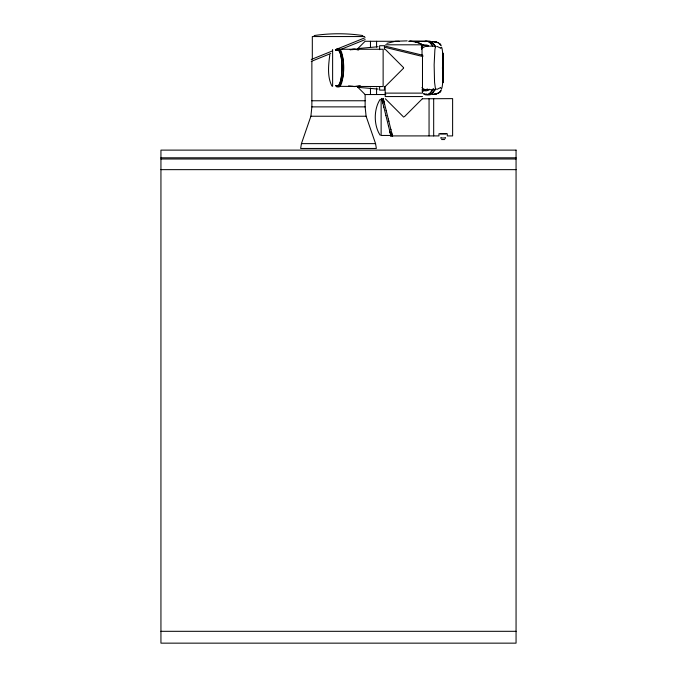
<?xml version="1.0" encoding="UTF-8"?>
<svg xmlns="http://www.w3.org/2000/svg" width="677" height="677" viewBox="0 0 677 677"><rect width="100%" height="100%" fill="white"/><g stroke="black" fill="none" stroke-linecap="round" stroke-linejoin="round"><path stroke-width="1.02" d="M357.668 87.071L365.131 94.543L365.131 106.881L366.105 116.241L375.566 143.626L376.353 148.458L300.647 148.458L301.434 143.626L310.895 116.241L311.869 106.881L311.869 61.158M329.809 54.879C328.463 65.043 327.109 76.619 331.891 86.03M340.853 79.911L340.176 82.687A19.853 4.663 -89.8 0 1 335.589 85.59M342.393 79.911L341.716 82.687A19.853 4.663 -89.8 0 1 337.129 85.59M435.996 88.772L435.565 89.652L425.435 89.652L423.633 89.068L421.932 87.536M441.429 89.796L439.331 92.647L434.575 94.289M433.212 88.882C431.833 92.317 427.619 96.396 423.827 93.612M433.348 88.856L429.514 93.858A31.108 11.585 90 0 1 423.574 93.891M435.193 89.237L432.459 92.977L430.47 94.188M435.768 88.856L431.934 93.858A31.108 11.585 90 0 1 425.994 93.891M337.298 50.504L338.923 49.26L383.131 49.26L383.131 86.554L338.128 86.351M335.936 50.403C344.068 45.461 344.034 89.169 336.012 85.674M421.246 47.534L423.108 45.858A27.258 10.976 -90 0 1 428.659 45.858M357.338 49.074L365.123 41.28L399.151 41.28M385.221 86.529L403.61 68.14M422.338 98.774L452.617 98.622L452.617 135.916L447.285 135.916L447.285 133.775L438.958 133.775L438.958 135.908L392.474 135.916L391.678 132.76M404.414 116.698L422.49 98.622M380.127 99.384C373.645 109.242 373.645 125.296 380.127 135.155M429.599 89.229L428.659 89.956A27.258 10.976 -90 0 1 423.108 89.956L422.169 89.229M440.566 87.587L436.91 89.423M423.65 90.43L422.16 91.302M427.72 89.025L425.435 89.652M435.996 46.738L435.573 46.231L434.879 49.709L434.143 64.806L434.558 82.289L435.565 89.652M386.931 43.328L395.486 41.246L407.156 40.865M311.259 59.491L332.449 50.919M335.335 49.751L365.148 37.692M311.259 61.404L330.774 53.508M339.752 49.878L365.148 39.604M424.801 41.661C428.118 40.171 431.308 43.286 432.73 46.036M421.483 46.028L422.186 45.816M444.704 139.547L441.548 139.547M314.162 35.559C330.207 33.165 346.793 33.165 362.838 35.559M358.15 86.174L354.333 86.538M445.965 133.784L440.287 133.784M357.448 48.575L378.088 46.747M432.747 94.45L436.792 93.849L432.552 94.458M338.779 86.554C345.321 78.845 345.414 57.003 338.923 49.26M408.57 41.289L409.018 41.272M441.082 137.888C438.552 138.057 447.802 138.057 445.161 137.888M435.717 46.163L425.867 46.171L422.727 47.779A28.231 11.365 -90 0 0 421.475 49.184M365.131 94.543L385.822 94.535M364.683 36.55L312.317 36.55L312.317 59.06M385.653 44.8L422.033 44.8L422.033 55.074M442.326 67.988L443.207 67.988A20.708 1.803 -90 0 0 440.964 47.889M385.196 93.121L422.49 93.121L422.49 56.453M422.49 96.557L385.196 96.557L385.196 86.554M311.869 100.763L365.131 100.763M311.869 106.881L365.131 106.881M310.895 116.241L366.105 116.241M390.07 132.387L390.841 135.459L381.126 135.459L381.126 99.079M301.434 143.626L375.566 143.626M160.94 157.809L516.06 157.809M160.94 158.993L516.06 158.993M160.94 169.648L516.06 169.648M160.94 631.311L516.06 631.311M354.24 86.538L350.838 86.182M378.104 89.076L357.642 87.308M432.544 41.517L438.594 42.854L441.209 45.655M432.738 41.525L436.792 42.118L434.575 41.678M426.324 46.154L427.246 46.324M428.448 41.542C431.613 41.424 433.906 44.123 435.193 46.738M413.52 41.585L409.61 41.272L426.349 41.28L409.458 41.272A26.631 26.631 0 0 1 423.243 45.131M422.634 90.075L422.16 89.999M414.976 41.856L417.15 42.414M384.951 46.053L422.939 55.294M384.951 47.322L422.939 56.563M437.088 46.417L440.735 48.202M417.87 42.643L418.581 42.888M419.291 43.159L423.21 45.105M403.678 117.104L385.315 98.74M403.61 67.675L385.205 49.26M434.846 45.418L431.901 42.084A31.108 11.585 90 0 0 426.967 41.525M432.417 45.418L429.48 42.084A31.108 11.585 90 0 0 424.538 41.525M390.841 135.459L389.808 131.33M383.41 99.189L383.224 98.393L383.47 99.434M382.615 102.151L381.701 98.393L382.04 99.747M392.017 134.105L392.592 136.39L392.423 135.671M390.832 129.324L391.805 133.267M388.725 120.802L390.942 129.781M388.293 119.05L388.86 121.335M388.446 125.82L390.003 132.108M388.505 126.074L385.898 115.496M386.152 110.351L388.302 119.084M384.57 103.919L386.203 110.588M383.969 101.465L384.612 104.089M383.791 106.949L385.924 115.632M382.725 102.608L383.851 107.186M382.446 101.465L382.869 103.209M384.172 102.303L383.715 100.433M383.732 100.492L383.36 98.986M382.387 101.237L381.87 99.113L382.056 99.874M443.037 67.226L442.986 53.068L442.986 82.696L442.927 68.58M433.678 98.622L433.678 135.916M429.057 98.622L429.057 135.916M384.426 49.311L384.426 45.714L379.636 45.714L379.636 49.675M384.426 86.47L384.426 90.1L379.636 90.1L379.636 86.47M376.581 41.289L376.581 47.094M376.581 88.035L376.581 94.526M370.463 41.289L370.463 47.094M370.463 88.035L370.463 94.526M332.619 49.48L332.619 86.334M424.014 90.202A26.631 26.631 0 0 1 422.465 91.133M443.207 67.979A20.708 1.803 -90 0 1 440.964 88.061M421.28 45.359A27.258 10.976 -90 0 1 424.953 45.359M424.953 90.456A27.258 10.976 90 0 1 422.211 90.752M340.861 79.92A18.744 4.401 -89.8 0 0 340.946 55.886L340.286 53.119A19.853 4.663 -89.8 0 0 335.716 50.208M342.401 79.92A18.744 4.401 -89.8 0 0 342.486 55.886L341.826 53.119A19.853 4.663 -89.8 0 0 337.256 50.208M357.261 86.334A18.643 18.643 0 0 1 351.828 86.351M350.5 49.692A18.643 18.643 0 0 1 358.421 49.683M354.486 49.404A33.799 23.898 90 0 1 358.802 49.81M360.223 85.48A34.899 24.795 89.1 0 1 358.141 86.089M350.821 86.275A34.925 25.024 -84.4 0 1 348.689 85.835M350.127 49.776A35.864 25.362 90 0 1 354.452 49.277M351.761 49.7A18.44 18.44 0 0 1 358.065 49.793M440.803 91.073L439.982 92.08L440.803 91.073M438.594 93.113L437.554 93.595L438.594 93.113M516.06 150.116L160.94 150.116L160.94 643.15L516.06 643.15L516.06 150.116M438.391 42.753L437.554 42.38L438.391 42.753M440.541 44.564L439.982 43.887L440.803 44.902L440.541 44.564M391.069 136.39L390.731 135.036L391.069 136.39"/></g></svg>
